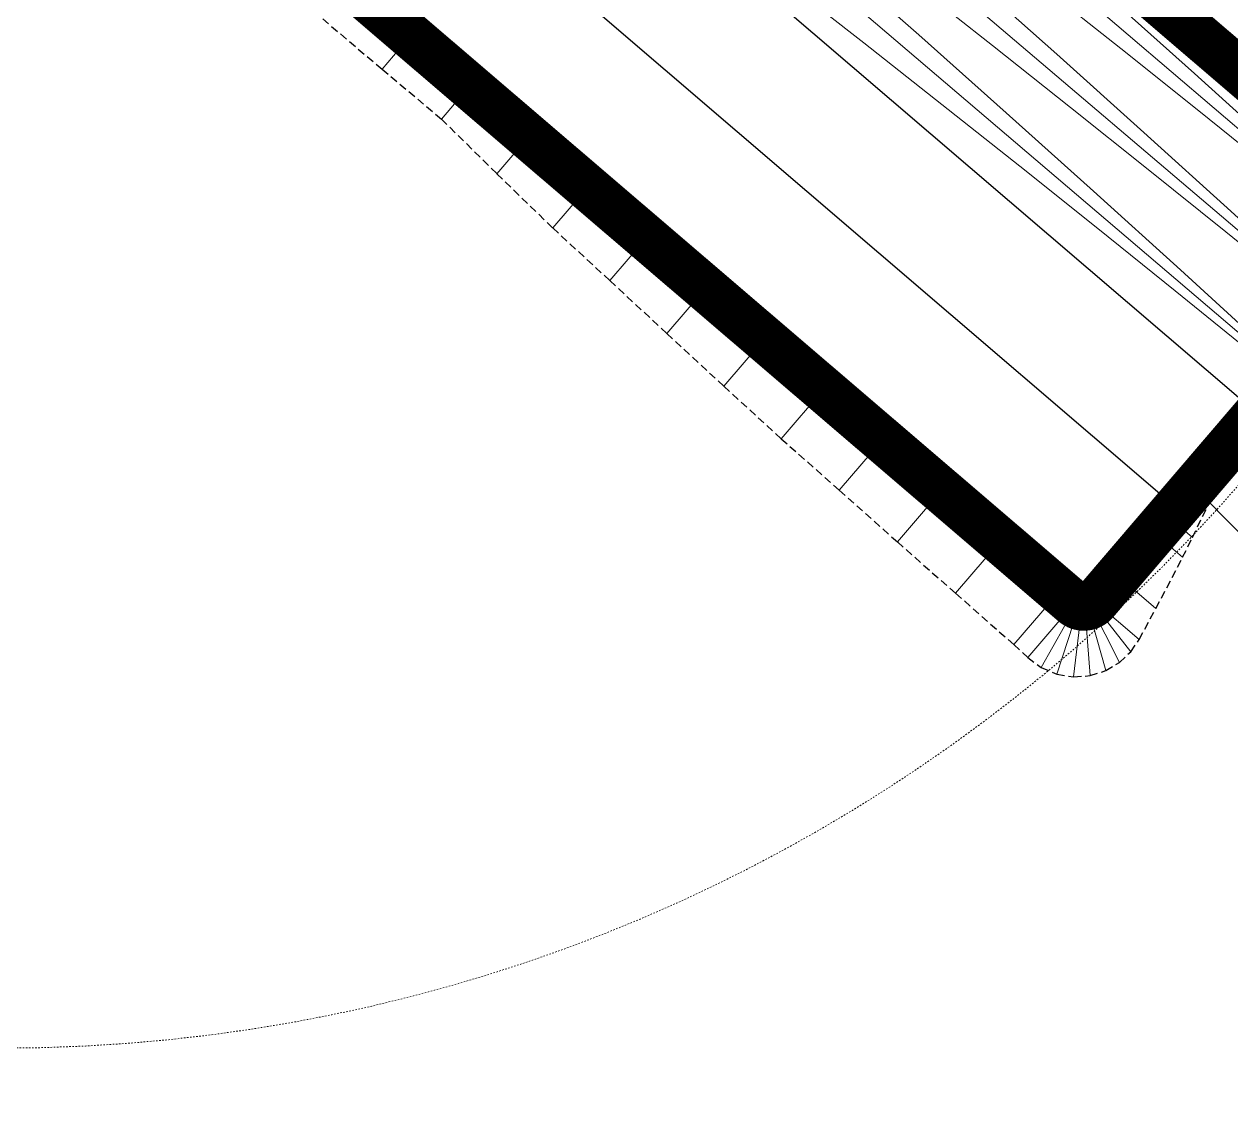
# Model space of a CAD drawing. Header units: metres. Extents: x 544752 to 548977, y 1840603 to 1844608.
# Drawn here: x 547270.7 to 547348.4, y 1842578.8 to 1842648.8 of the extents above; entities that cross this region are included whole.
import ezdxf

# ---------------------------------------------------------------- set-up
doc = ezdxf.new("R2010")
doc.units = ezdxf.units.M
doc.header["$MEASUREMENT"] = 0
doc.linetypes.add('ACAD_ISO02W100', pattern=[15, 12, -3])
doc.linetypes.add('Anordnung Grundriss$0$GESTRICHELT', pattern=[0.75, 0.5, -0.25])
doc.layers.add('C-ROAD', color=7, linetype='Continuous')
for name, color, linetype, lineweight in [('C-ROAD-CORR', 5, 'Continuous', 0), ('C-ROAD-STAN', 11, 'Continuous', 0), ('Line5', 5, 'Continuous', 13), ('Line7', 7, 'Continuous', 20), ('Đường', 5, 'ACAD_ISO02W100', 5)]:
    doc.layers.add(name, color=color, linetype=linetype, lineweight=lineweight)

# ---------------------------------------------------------------- blocks, each defined once
blk = doc.blocks.new('TB')
at = {"layer": 'Defpoints', "color": 5, "linetype": 'Anordnung Grundriss$0$GESTRICHELT', "lineweight": 5, "ltscale": 0.2}
blk.add_circle((-0.405, 0), 105.728, dxfattribs=at)
blk = doc.blocks.new('FREFEWRFERWF')
at = {"layer": 'Line5', "color": 5}
for p, q in [((-1.669, -0.553), (-3.35, 70.468)), ((-12.755, -0.815), (-14.436, 70.206)), ((-7.212, -0.684), (-8.893, 70.337)), ((-3.159, 0.835), (-0.246, 0.904)), ((-14.245, 0.572), (-11.332, 0.641)), ((-8.702, 0.703), (-5.789, 0.772)), ((-3.362, -0.079), (0, 0)), ((-14.448, -0.342), (-11.086, -0.262)), ((-8.905, -0.211), (-5.543, -0.131))]:
    blk.add_line(p, q, dxfattribs=at)
at = {"layer": 'Line5', "color": 5, "flags": 128}
for points in [[(-14.864, 69.087), (-14.808, 69.184), (-14.743, 69.276), (-14.669, 69.36), (-14.586, 69.437), (-14.497, 69.505), (-14.401, 69.563), (-14.299, 69.612), (-14.193, 69.65), (-14.084, 69.678)], [(-14.084, 69.678), (-14.067, 69.679), (-14.05, 69.678), (-14.033, 69.673), (-14.018, 69.665), (-14.004, 69.655), (-13.993, 69.642), (-13.984, 69.627), (-13.978, 69.61), (-13.976, 69.593)], [(-13.976, 69.593), (-13.511, 61.838), (-13.083, 54.081), (-12.69, 46.322), (-12.333, 38.561), (-12.012, 30.799), (-11.726, 23.035), (-11.477, 15.27), (-11.264, 7.505), (-11.086, -0.262)], [(-9.321, 69.218), (-9.265, 69.316), (-9.2, 69.407), (-9.126, 69.491), (-9.043, 69.568), (-8.954, 69.636), (-8.858, 69.695), (-8.756, 69.743), (-8.65, 69.781), (-8.541, 69.809)], [(-8.541, 69.809), (-8.524, 69.811), (-8.507, 69.809), (-8.49, 69.804), (-8.475, 69.796), (-8.461, 69.786), (-8.45, 69.773), (-8.441, 69.758), (-8.435, 69.741), (-8.433, 69.724)], [(-8.433, 69.724), (-7.968, 61.969), (-7.54, 54.212), (-7.147, 46.453), (-6.79, 38.692), (-6.469, 30.93), (-6.183, 23.167), (-5.934, 15.402), (-5.721, 7.636), (-5.543, -0.131)], [(-3.778, 69.349), (-3.722, 69.447), (-3.657, 69.538), (-3.583, 69.623), (-3.5, 69.699), (-3.411, 69.767), (-3.315, 69.826), (-3.213, 69.874), (-3.107, 69.913), (-2.998, 69.94)], [(-2.998, 69.94), (-2.981, 69.942), (-2.964, 69.94), (-2.947, 69.935), (-2.932, 69.928), (-2.918, 69.917), (-2.907, 69.904), (-2.898, 69.889), (-2.892, 69.873), (-2.89, 69.855)], [(-2.89, 69.855), (-2.425, 62.1), (-1.997, 54.343), (-1.604, 46.584), (-1.247, 38.824), (-0.926, 31.061), (-0.64, 23.298), (-0.391, 15.533), (-0.178, 7.767), (0, 0)], [(-14.874, 69.047), (-14.902, 62.451), (-14.953, 55.856), (-15.027, 49.26), (-15.124, 42.665), (-15.245, 36.071), (-15.389, 29.476), (-15.556, 22.883), (-15.746, 16.29), (-15.96, 9.697)], [(-14.874, 69.047), (-14.874, 69.052), (-14.874, 69.056), (-14.873, 69.061), (-14.872, 69.065), (-14.871, 69.07), (-14.87, 69.074), (-14.868, 69.078), (-14.866, 69.083), (-14.864, 69.087)], [(-9.331, 69.178), (-9.359, 62.583), (-9.409, 55.987), (-9.484, 49.392), (-9.581, 42.796), (-9.702, 36.202), (-9.846, 29.607), (-10.013, 23.014), (-10.203, 16.421), (-10.417, 9.828)], [(-9.331, 69.178), (-9.331, 69.183), (-9.331, 69.187), (-9.33, 69.192), (-9.329, 69.196), (-9.328, 69.201), (-9.327, 69.205), (-9.325, 69.21), (-9.323, 69.214), (-9.321, 69.218)], [(-3.788, 69.309), (-3.816, 62.714), (-3.866, 56.118), (-3.941, 49.523), (-4.038, 42.928), (-4.159, 36.333), (-4.303, 29.739), (-4.47, 23.145), (-4.66, 16.552), (-4.874, 9.96)], [(-3.788, 69.309), (-3.788, 69.314), (-3.788, 69.318), (-3.787, 69.323), (-3.786, 69.328), (-3.785, 69.332), (-3.784, 69.336), (-3.782, 69.341), (-3.78, 69.345), (-3.778, 69.349)], [(-15.942, 9.554), (-15.946, 9.57), (-15.95, 9.585), (-15.953, 9.601), (-15.956, 9.617), (-15.958, 9.633), (-15.959, 9.649), (-15.96, 9.665), (-15.96, 9.681), (-15.96, 9.697)], [(-10.399, 9.686), (-10.403, 9.701), (-10.407, 9.717), (-10.41, 9.732), (-10.413, 9.748), (-10.415, 9.764), (-10.416, 9.78), (-10.417, 9.796), (-10.417, 9.812), (-10.417, 9.828)], [(-10.399, 9.686), (-10.058, 8.724), (-9.754, 7.749), (-9.488, 6.764), (-9.26, 5.769), (-9.07, 4.766), (-8.919, 3.756), (-8.807, 2.742), (-8.735, 1.724), (-8.702, 0.703)], [(-10.399, 9.686), (-10.101, 8.611), (-9.835, 7.527), (-9.602, 6.437), (-9.402, 5.339), (-9.236, 4.236), (-9.103, 3.129), (-9.003, 2.018), (-8.937, 0.904), (-8.905, -0.211)], [(-4.856, 9.817), (-4.86, 9.832), (-4.864, 9.848), (-4.867, 9.864), (-4.87, 9.879), (-4.872, 9.895), (-4.873, 9.911), (-4.874, 9.927), (-4.874, 9.944), (-4.874, 9.96)], [(-4.856, 9.817), (-4.515, 8.855), (-4.211, 7.88), (-3.945, 6.895), (-3.716, 5.9), (-3.527, 4.897), (-3.376, 3.888), (-3.264, 2.873), (-3.192, 1.855), (-3.159, 0.835)], [(-4.856, 9.817), (-4.558, 8.742), (-4.292, 7.659), (-4.059, 6.568), (-3.859, 5.47), (-3.693, 4.367), (-3.56, 3.26), (-3.46, 2.149), (-3.394, 1.036), (-3.362, -0.079)], [(-15.942, 9.554), (-15.601, 8.592), (-15.297, 7.618), (-15.031, 6.633), (-14.803, 5.638), (-14.613, 4.635), (-14.462, 3.625), (-14.351, 2.611), (-14.278, 1.592), (-14.245, 0.572)], [(-15.942, 9.554), (-15.644, 8.48), (-15.378, 7.396), (-15.145, 6.305), (-14.945, 5.208), (-14.779, 4.105), (-14.646, 2.998), (-14.546, 1.887), (-14.48, 0.773), (-14.448, -0.342)]]:
    blk.add_lwpolyline(points, dxfattribs=at)
at = {"layer": 'Line7', "color": 7}
for p, q in [((-15.957, 9.625), (-15.957, 9.625)), ((-15.957, 9.625), (-15.957, 9.625)), ((-15.957, 9.625), (-15.957, 9.625)), ((-11.323, 9.735), (-11.323, 9.735)), ((-11.322, 9.735), (-11.323, 9.735)), ((-11.323, 9.735), (-11.322, 9.735)), ((-10.414, 9.756), (-10.414, 9.756)), ((-10.414, 9.756), (-10.414, 9.756)), ((-10.414, 9.756), (-10.414, 9.756)), ((-5.78, 9.866), (-5.78, 9.866)), ((-5.779, 9.866), (-5.78, 9.866)), ((-5.78, 9.866), (-5.779, 9.866)), ((-4.871, 9.887), (-4.871, 9.887)), ((-4.871, 9.887), (-4.871, 9.887)), ((-4.871, 9.887), (-4.871, 9.887)), ((-0.236, 9.997), (-0.236, 9.997)), ((-0.236, 9.997), (-0.236, 9.997)), ((-0.236, 9.997), (-0.236, 9.997))]:
    blk.add_line(p, q, dxfattribs=at)
blk = doc.blocks.new('RFEWF34RF')
blk.add_lwpolyline([(467558.374, 1441381.465), (467628.374, 1441381.465), (467628.374, 1441366.465), (467558.374, 1441366.465)], close=True)
at = {"xscale": 0.9, "yscale": 0.9714285714285716, "zscale": 0.9714285714285716, "rotation": 268.6444939923905}
blk.add_blockref('FREFEWRFERWF', (467559.272, 1441366.935), dxfattribs=at)
blk = doc.blocks.new('GFERFERF')
blk.add_lwpolyline([(467513.374, 1441358.465), (467628.374, 1441358.465), (467628.374, 1441366.465), (467513.374, 1441366.465)], close=True)
blk = doc.blocks.new('fcwdăed')
at = {"xscale": -1, "rotation": 19.89216182940478}
for name, p in [('GFERFERF', (1396356.813, 242240.536, -3.316)), ('RFEWF34RF', (1396367.36, 242211.386, -3.316))]:
    blk.add_blockref(name, p, dxfattribs=at)
blk = doc.blocks.new('STA')
blk.add_circle((0, 0), 0.036)
blk = doc.blocks.new('PI')
h = blk.add_hatch(color=256)
h.dxf.hatch_style = 1
h.paths.add_polyline_path([(0.011, 0, 1), (-0.011, 0, 1)])
at = {"xscale": 0.3048, "yscale": 0.3048, "zscale": 0.3048}
blk.add_blockref('STA', (0, 0), dxfattribs=at)

msp = doc.modelspace()

# ---------------------------------------------------------------- linework, layer by layer
at = {"elevation": 528.142}
msp.add_lwpolyline([(547385.94, 1842578.803), (547346.168, 1842618.858)], dxfattribs=at)
at = {"layer": 'C-ROAD', "color": 3, "linetype": 'Continuous', "lineweight": 13}
for p, q in [((547339.079, 1842610.797), (547339.729, 1842611.557)), ((547338.319, 1842611.447), (547339.079, 1842610.797))]:
    msp.add_line(p, q, dxfattribs=at)
at = {"layer": 'C-ROAD', "color": 1, "linetype": 'ACAD_ISO02W100', "lineweight": 60, "ltscale": 0.1, "const_width": 3, "flags": 128}
for points in [[(547250.96, 1842686.236), (547338.319, 1842611.447)], [(547359.78, 1842636.516), (547319.265, 1842671.201)], [(547339.729, 1842611.557), (547359.89, 1842635.106)]]:
    msp.add_lwpolyline(points, dxfattribs=at)
at = {"layer": 'C-ROAD', "color": 1, "linetype": 'ACAD_ISO02W100', "lineweight": -3, "ltscale": 0.1, "const_width": 3, "flags": 128}
msp.add_lwpolyline([(547338.319, 1842611.447, 0.414214), (547339.729, 1842611.557)], format="xyb", dxfattribs=at)
at = {"layer": 'C-ROAD-CORR', "color": 160, "linetype": 'Continuous'}
for p, q in [((547295.618, 1842648.004, 531.957), (547293.786, 1842645.864, 530.08)), ((547295.618, 1842648.004, 531.957), (547293.786, 1842645.864, 530.08)), ((547295.618, 1842648.004, 531.957), (547293.786, 1842645.864, 530.08)), ((547295.618, 1842648.004, 531.957), (547293.786, 1842645.864, 530.08)), ((547299.416, 1842644.753, 531.857), (547297.61, 1842642.643, 530.006)), ((547299.416, 1842644.753, 531.857), (547297.61, 1842642.643, 530.006)), ((547299.416, 1842644.753, 531.857), (547297.61, 1842642.643, 530.006)), ((547299.416, 1842644.753, 531.857), (547297.61, 1842642.643, 530.006)), ((547303.214, 1842641.501, 531.757), (547301.18, 1842639.125, 529.672)), ((547303.214, 1842641.501, 531.757), (547301.18, 1842639.125, 529.672)), ((547303.214, 1842641.501, 531.757), (547301.18, 1842639.125, 529.672)), ((547303.214, 1842641.501, 531.757), (547301.18, 1842639.125, 529.672)), ((547307.013, 1842638.249, 531.657), (547304.774, 1842635.635, 529.363)), ((547307.013, 1842638.249, 531.657), (547304.774, 1842635.635, 529.363)), ((547307.013, 1842638.249, 531.657), (547304.774, 1842635.635, 529.363)), ((547307.013, 1842638.249, 531.657), (547304.774, 1842635.635, 529.363)), ((547310.811, 1842634.998, 531.557), (547308.454, 1842632.245, 529.142)), ((547310.811, 1842634.998, 531.557), (547308.454, 1842632.245, 529.142)), ((547310.811, 1842634.998, 531.557), (547308.454, 1842632.245, 529.142)), ((547310.811, 1842634.998, 531.557), (547308.454, 1842632.245, 529.142)), ((547314.609, 1842631.746, 531.457), (547312.121, 1842628.84, 528.907)), ((547314.609, 1842631.746, 531.457), (547312.121, 1842628.84, 528.907)), ((547314.609, 1842631.746, 531.457), (547312.121, 1842628.84, 528.907)), ((547314.609, 1842631.746, 531.457), (547312.121, 1842628.84, 528.907)), ((547318.407, 1842628.494, 531.357), (547315.796, 1842625.444, 528.681)), ((547318.407, 1842628.494, 531.357), (547315.796, 1842625.444, 528.681)), ((547318.407, 1842628.494, 531.357), (547315.796, 1842625.444, 528.681)), ((547318.407, 1842628.494, 531.357), (547315.796, 1842625.444, 528.681)), ((547322.206, 1842625.242, 531.257), (547319.487, 1842622.067, 528.47)), ((547322.206, 1842625.242, 531.257), (547319.487, 1842622.067, 528.47)), ((547322.206, 1842625.242, 531.257), (547319.487, 1842622.067, 528.47)), ((547322.206, 1842625.242, 531.257), (547319.487, 1842622.067, 528.47)), ((547326.004, 1842621.991, 531.157), (547323.229, 1842618.75, 528.313)), ((547326.004, 1842621.991, 531.157), (547323.229, 1842618.75, 528.313)), ((547326.004, 1842621.991, 531.157), (547323.229, 1842618.75, 528.313)), ((547326.004, 1842621.991, 531.157), (547323.229, 1842618.75, 528.313)), ((547347.674, 1842620.837, 530.813), (547348.225, 1842620.366, 530.33)), ((547347.674, 1842620.837, 530.813), (547348.225, 1842620.366, 530.33)), ((547347.674, 1842620.837, 530.813), (547348.225, 1842620.366, 530.33)), ((547347.674, 1842620.837, 530.813), (547348.225, 1842620.366, 530.33)), ((547329.802, 1842618.739, 531.057), (547326.966, 1842615.427, 528.15)), ((547329.802, 1842618.739, 531.057), (547326.966, 1842615.427, 528.15)), ((547329.802, 1842618.739, 531.057), (547326.966, 1842615.427, 528.15)), ((547329.802, 1842618.739, 531.057), (547326.966, 1842615.427, 528.15)), ((547344.423, 1842617.039, 530.813), (547345.968, 1842615.716, 529.457)), ((547344.423, 1842617.039, 530.813), (547345.968, 1842615.716, 529.457)), ((547344.423, 1842617.039, 530.813), (547345.968, 1842615.716, 529.457)), ((547344.423, 1842617.039, 530.813), (547345.968, 1842615.716, 529.457)), ((547333.6, 1842615.487, 530.957), (547330.717, 1842612.119, 528.002)), ((547333.6, 1842615.487, 530.957), (547330.717, 1842612.119, 528.002)), ((547333.6, 1842615.487, 530.957), (547330.717, 1842612.119, 528.002)), ((547333.6, 1842615.487, 530.957), (547330.717, 1842612.119, 528.002)), ((547343.52, 1842615.985, 530.813), (547345.332, 1842614.433, 529.223)), ((547343.52, 1842615.985, 530.813), (547345.332, 1842614.433, 529.223)), ((547343.52, 1842615.985, 530.813), (547345.332, 1842614.433, 529.223)), ((547343.52, 1842615.985, 530.813), (547345.332, 1842614.433, 529.223)), ((547341.171, 1842613.241, 530.813), (547343.617, 1842611.147, 528.667)), ((547341.171, 1842613.241, 530.813), (547343.617, 1842611.147, 528.667)), ((547341.171, 1842613.241, 530.813), (547343.617, 1842611.147, 528.667)), ((547341.171, 1842613.241, 530.813), (547343.617, 1842611.147, 528.667)), ((547337.398, 1842612.236, 530.857), (547334.468, 1842608.813, 527.854)), ((547337.398, 1842612.236, 530.857), (547334.468, 1842608.813, 527.854)), ((547337.398, 1842612.236, 530.857), (547334.468, 1842608.813, 527.854)), ((547337.398, 1842612.236, 530.857), (547334.468, 1842608.813, 527.854)), ((547339.729, 1842611.557, 530.813), (547342.537, 1842609.153, 528.349)), ((547339.729, 1842611.557, 530.813), (547342.537, 1842609.153, 528.349)), ((547339.729, 1842611.557, 530.813), (547342.537, 1842609.153, 528.349)), ((547339.729, 1842611.557, 530.813), (547342.537, 1842609.153, 528.349)), ((547338.319, 1842611.447, 530.833), (547335.364, 1842607.996, 527.804)), ((547338.319, 1842611.447, 530.833), (547335.364, 1842607.996, 527.804)), ((547338.319, 1842611.447, 530.833), (547335.364, 1842607.996, 527.804)), ((547338.319, 1842611.447, 530.833), (547335.364, 1842607.996, 527.804)), ((547338.48, 1842611.335, 530.829), (547336.235, 1842607.338, 527.773)), ((547338.48, 1842611.335, 530.829), (547336.235, 1842607.338, 527.773)), ((547338.48, 1842611.335, 530.829), (547336.235, 1842607.338, 527.773)), ((547338.48, 1842611.335, 530.829), (547336.235, 1842607.338, 527.773)), ((547338.66, 1842611.256, 530.826), (547337.242, 1842606.912, 527.779)), ((547338.66, 1842611.256, 530.826), (547337.242, 1842606.912, 527.779)), ((547338.66, 1842611.256, 530.826), (547337.242, 1842606.912, 527.779)), ((547338.66, 1842611.256, 530.826), (547337.242, 1842606.912, 527.779)), ((547338.851, 1842611.214, 530.822), (547338.316, 1842606.737, 527.816)), ((547338.851, 1842611.214, 530.822), (547338.316, 1842606.737, 527.816)), ((547338.851, 1842611.214, 530.822), (547338.316, 1842606.737, 527.816)), ((547338.851, 1842611.214, 530.822), (547338.316, 1842606.737, 527.816)), ((547339.047, 1842611.21, 530.819), (547339.387, 1842606.818, 527.882)), ((547339.047, 1842611.21, 530.819), (547339.387, 1842606.818, 527.882)), ((547339.047, 1842611.21, 530.819), (547339.387, 1842606.818, 527.882)), ((547339.047, 1842611.21, 530.819), (547339.387, 1842606.818, 527.882)), ((547339.24, 1842611.244, 530.817), (547340.392, 1842607.14, 527.975)), ((547339.24, 1842611.244, 530.817), (547340.392, 1842607.14, 527.975)), ((547339.24, 1842611.244, 530.817), (547340.392, 1842607.14, 527.975)), ((547339.24, 1842611.244, 530.817), (547340.392, 1842607.14, 527.975)), ((547339.423, 1842611.316, 530.815), (547341.274, 1842607.671, 528.089)), ((547339.423, 1842611.316, 530.815), (547341.274, 1842607.671, 528.089)), ((547339.423, 1842611.316, 530.815), (547341.274, 1842607.671, 528.089)), ((547339.423, 1842611.316, 530.815), (547341.274, 1842607.671, 528.089)), ((547339.588, 1842611.421, 530.814), (547341.995, 1842608.36, 528.217)), ((547339.588, 1842611.421, 530.814), (547341.995, 1842608.36, 528.217)), ((547339.588, 1842611.421, 530.814), (547341.995, 1842608.36, 528.217)), ((547339.588, 1842611.421, 530.814), (547341.995, 1842608.36, 528.217))]:
    msp.add_line(p, q, dxfattribs=at)
at = {"layer": 'C-ROAD-CORR', "color": 11, "linetype": 'Anordnung Grundriss$0$GESTRICHELT', "lineweight": 30}
for points in [[(547291.82, 1842651.256, 532.057), (547295.618, 1842648.004, 531.957), (547299.416, 1842644.753, 531.857), (547303.214, 1842641.501, 531.757), (547307.013, 1842638.249, 531.657), (547310.811, 1842634.998, 531.557), (547314.609, 1842631.746, 531.457), (547318.407, 1842628.494, 531.357), (547322.206, 1842625.242, 531.257), (547326.004, 1842621.991, 531.157), (547329.802, 1842618.739, 531.057), (547333.6, 1842615.487, 530.957), (547337.398, 1842612.236, 530.857), (547338.319, 1842611.447, 530.833), (547338.48, 1842611.335, 530.829), (547338.66, 1842611.256, 530.826), (547338.851, 1842611.214, 530.822), (547339.047, 1842611.21, 530.819), (547339.24, 1842611.244, 530.817), (547339.423, 1842611.316, 530.815), (547339.588, 1842611.421, 530.814), (547339.729, 1842611.557, 530.813), (547341.171, 1842613.241, 530.813), (547343.52, 1842615.985, 530.813), (547344.423, 1842617.039, 530.813), (547347.674, 1842620.837, 530.813), (547350.926, 1842624.636, 530.813)], [(547289.962, 1842649.086, 530.153), (547293.786, 1842645.864, 530.08), (547297.61, 1842642.643, 530.006), (547301.18, 1842639.125, 529.672), (547304.774, 1842635.635, 529.363), (547308.454, 1842632.245, 529.142), (547312.121, 1842628.84, 528.907), (547315.796, 1842625.444, 528.681), (547319.487, 1842622.067, 528.47), (547323.229, 1842618.75, 528.313), (547326.966, 1842615.427, 528.15), (547330.717, 1842612.119, 528.002), (547334.468, 1842608.813, 527.854), (547335.364, 1842607.996, 527.804), (547336.235, 1842607.338, 527.773), (547337.242, 1842606.912, 527.779), (547338.316, 1842606.737, 527.816), (547339.387, 1842606.818, 527.882), (547340.392, 1842607.14, 527.975), (547341.274, 1842607.671, 528.089), (547341.995, 1842608.36, 528.217), (547342.537, 1842609.153, 528.349), (547343.617, 1842611.147, 528.667), (547345.332, 1842614.433, 529.223), (547345.968, 1842615.716, 529.457), (547348.225, 1842620.366, 530.33), (547351.206, 1842624.396, 531.182)], [(547348.655, 1842646.041, 531.126), (547344.856, 1842649.293, 531.226)]]:
    msp.add_polyline3d(points, dxfattribs=at)
at = {"layer": 'C-ROAD-CORR', "color": 92, "linetype": 'Anordnung Grundriss$0$GESTRICHELT', "lineweight": 30}
for points in [[(547291.82, 1842651.256, 532.057), (547295.618, 1842648.004, 531.957), (547299.416, 1842644.753, 531.857), (547303.214, 1842641.501, 531.757), (547307.013, 1842638.249, 531.657), (547310.811, 1842634.998, 531.557), (547314.609, 1842631.746, 531.457), (547318.407, 1842628.494, 531.357), (547322.206, 1842625.242, 531.257), (547326.004, 1842621.991, 531.157), (547329.802, 1842618.739, 531.057), (547333.6, 1842615.487, 530.957), (547337.398, 1842612.236, 530.857), (547338.319, 1842611.447, 530.833), (547338.48, 1842611.335, 530.829), (547338.66, 1842611.256, 530.826), (547338.851, 1842611.214, 530.822), (547339.047, 1842611.21, 530.819), (547339.24, 1842611.244, 530.817), (547339.423, 1842611.316, 530.815), (547339.588, 1842611.421, 530.814), (547339.729, 1842611.557, 530.813), (547341.171, 1842613.241, 530.813), (547343.52, 1842615.985, 530.813), (547344.423, 1842617.039, 530.813), (547347.674, 1842620.837, 530.813)], [(547289.962, 1842649.086, 530.153), (547293.786, 1842645.864, 530.08), (547297.61, 1842642.643, 530.006), (547301.18, 1842639.125, 529.672), (547304.774, 1842635.635, 529.363), (547308.454, 1842632.245, 529.142), (547312.121, 1842628.84, 528.907), (547315.796, 1842625.444, 528.681), (547319.487, 1842622.067, 528.47), (547323.229, 1842618.75, 528.313), (547326.966, 1842615.427, 528.15), (547330.717, 1842612.119, 528.002), (547334.468, 1842608.813, 527.854), (547335.364, 1842607.996, 527.804), (547336.235, 1842607.338, 527.773), (547337.242, 1842606.912, 527.779), (547338.316, 1842606.737, 527.816), (547339.387, 1842606.818, 527.882), (547340.392, 1842607.14, 527.975), (547341.274, 1842607.671, 528.089), (547341.995, 1842608.36, 528.217), (547342.537, 1842609.153, 528.349), (547343.617, 1842611.147, 528.667), (547345.332, 1842614.433, 529.223), (547345.968, 1842615.716, 529.457), (547348.225, 1842620.366, 530.33)]]:
    msp.add_polyline3d(points, dxfattribs=at)
at = {"layer": 'C-ROAD-CORR', "color": 1, "linetype": 'Anordnung Grundriss$0$GESTRICHELT', "lineweight": 30}
msp.add_polyline3d([(547350.926, 1842624.636, 530.813), (547354.178, 1842628.434, 530.813), (547357.429, 1842632.232, 530.813), (547359.89, 1842635.106, 530.813), (547360.002, 1842635.266, 530.814), (547360.081, 1842635.446, 530.815), (547360.123, 1842635.637, 530.817), (547360.127, 1842635.833, 530.819), (547360.093, 1842636.026, 530.822), (547360.022, 1842636.209, 530.826), (547360.003, 1842636.243, 530.826), (547359.916, 1842636.374, 530.829), (547359.78, 1842636.516, 530.833), (547356.251, 1842639.537, 530.926), (547352.453, 1842642.789, 531.026), (547348.655, 1842646.041, 531.126), (547344.856, 1842649.293, 531.226)], dxfattribs=at)

# ---------------------------------------------------------------- block references
at = {"rotation": 119.5409159170962}
msp.add_blockref('fcwdăed', (2028695.6, 2146256.917, 1000003.316), dxfattribs=at)
at = {"layer": 'C-ROAD-STAN', "color": 3, "linetype": 'Continuous', "lineweight": -3, "xscale": 45.56286554269575, "yscale": 45.56286554269575, "zscale": 45.56286554269575, "rotation": 334.5}
msp.add_blockref('PI', (547339.079, 1842610.797), dxfattribs=at)
at = {"layer": 'Đường', "rotation": 164.6267709970788}
msp.add_blockref('TB', (547268.86, 1842688.674, 1), dxfattribs=at)

doc.saveas('drawing.dxf')
